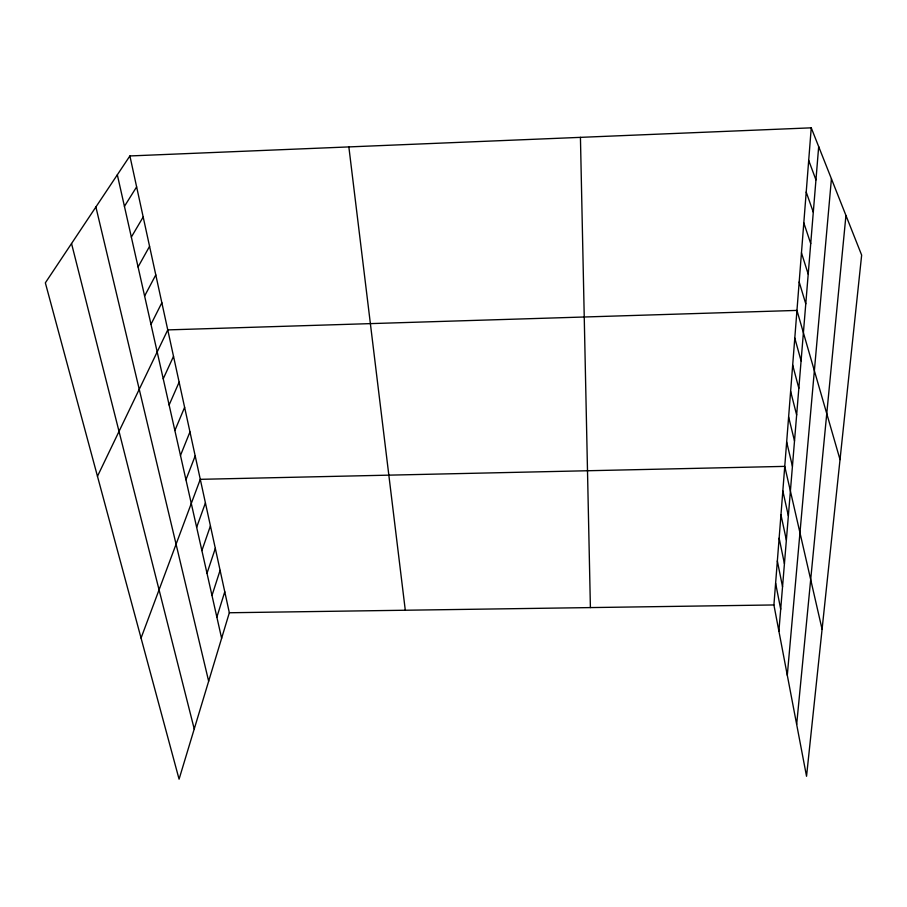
<?xml version="1.0" encoding="UTF-8"?>
<svg xmlns="http://www.w3.org/2000/svg" width="907" height="907" viewBox="0 0 907 907"><rect width="100%" height="100%" fill="white"/><g stroke="black" fill="none" stroke-linecap="round" stroke-linejoin="round"><path stroke-width="1.36" d="M811.243 127.83L861.65 255.105L806.538 776.279L773.909 604.958L811.243 127.83L129.894 155.947L45.35 282.837L179.076 779.17L229.335 612.758L129.894 155.947M778.898 631.147L818.681 146.617M787.299 675.239L831.424 178.781M796.663 724.421L845.948 215.469M216.864 617.134L224.766 591.783M211.989 595.48L220.095 570.333M207 573.303L215.322 548.384M201.887 550.583L210.424 525.901M196.649 527.318L205.424 502.897M141.061 638.063L200.288 479.327L784.748 466.379L822.082 629.277M185.946 479.746L195.186 455.904M180.482 455.439L189.971 431.913M174.87 430.53L184.62 407.334M169.121 404.987L179.132 382.164M163.226 378.797L173.52 356.349M97.468 476.3L167.761 329.899L796.958 310.409L840.029 459.611M150.981 324.343L161.854 302.757M144.61 296.022L155.789 274.912M138.068 266.953L149.576 246.341M131.345 237.078L143.181 217.011M124.429 206.365L136.628 186.887M229.335 612.758L773.909 604.958M808.693 160.392L815.949 179.881M806.21 192.057L813.296 212.193M803.806 222.861L810.722 243.598M801.459 252.826L808.205 274.129M799.18 281.998L805.767 303.834M794.793 338.084L801.085 360.873M792.673 365.056L798.84 388.264M790.621 391.348L796.641 414.952M71.54 243.53L194.234 728.967M788.614 416.982L794.509 440.961M786.664 441.981L792.435 466.311M95.893 206.977L208.655 681.214M117.332 174.802L221.625 638.301M782.832 490.902L788.364 515.868M780.961 514.825L786.369 540.073M779.136 538.18L784.43 563.689M777.344 560.968L782.537 586.727M775.61 583.224L780.7 609.209M348.855 146.911L405.293 610.241M580.435 137.354L590.4 607.588"/></g></svg>
